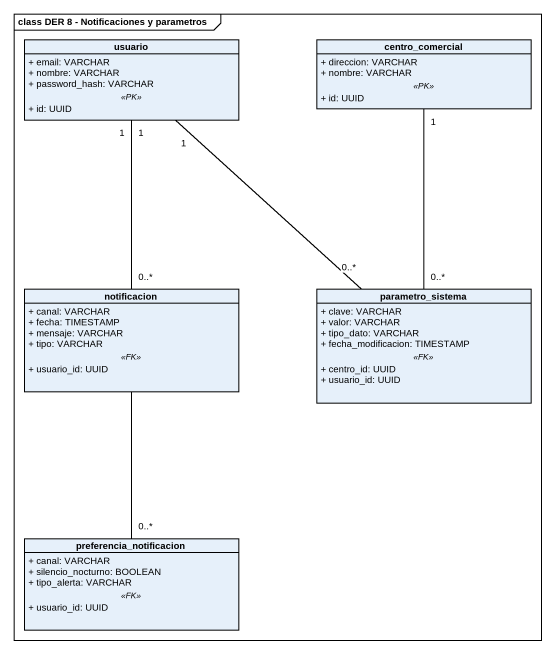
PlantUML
@startuml
mainframe class DER 8 - Notificaciones y parametros
hide circle
hide empty members
skinparam classAttributeIconSize 0
class usuario {
  + email: VARCHAR
  + nombre: VARCHAR
  + password_hash: VARCHAR
  .. <<PK>> ..
  + id: UUID
}
class centro_comercial {
  + direccion: VARCHAR
  + nombre: VARCHAR
  .. <<PK>> ..
  + id: UUID
}
class notificacion {
  + canal: VARCHAR
  + fecha: TIMESTAMP
  + mensaje: VARCHAR
  + tipo: VARCHAR
  .. <<FK>> ..
  + usuario_id: UUID
}
class parametro_sistema {
  + clave: VARCHAR
  + valor: VARCHAR
  + tipo_dato: VARCHAR
  + fecha_modificacion: TIMESTAMP
  .. <<FK>> ..
  + centro_id: UUID
  + usuario_id: UUID
}
class preferencia_notificacion {
  + canal: VARCHAR
  + silencio_nocturno: BOOLEAN
  + tipo_alerta: VARCHAR
  .. <<FK>> ..
  + usuario_id: UUID
}
usuario "1" -- "0..*" notificacion
usuario "1" -- "0..*" parametro_sistema
usuario "1" -- "0..*" preferencia_notificacion
centro_comercial "1" -- "0..*" parametro_sistema
@enduml
